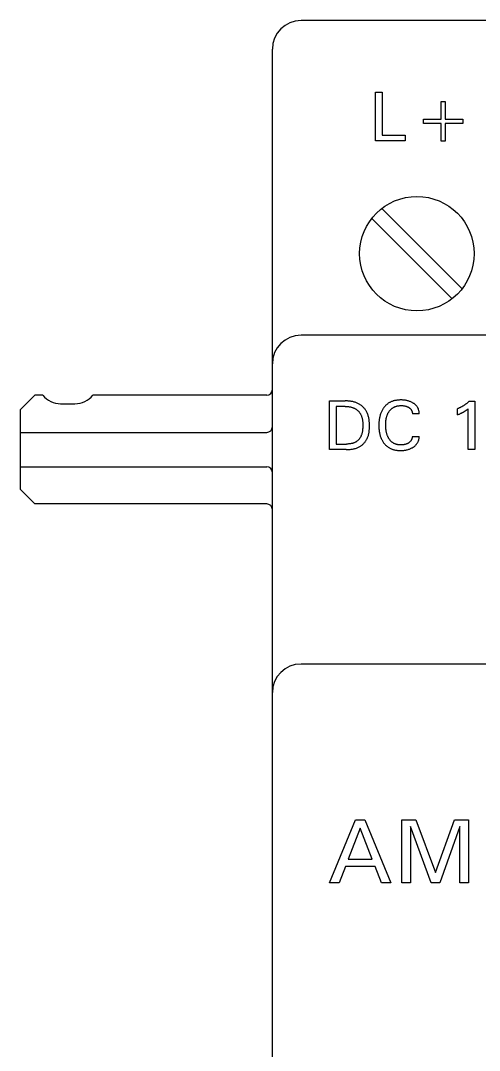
# Model space of a CAD drawing. Extents: x 0 to 420, y 0 to 297.
# Drawn here: x 134.46 to 150.5, y 225.62 to 261.63 of the extents above; entities that cross this region are included whole.
import ezdxf

# ---------------------------------------------------------------- set-up
doc = ezdxf.new("R2010")
doc.units = 0
doc.header["$LTSCALE"] = 23.1
doc.layers.add('10000_FRONT', color=7, linetype='CONTINUOUS')

msp = doc.modelspace()

# ---------------------------------------------------------------- linework, layer by layer
at = {"layer": '10000_FRONT', "color": 7, "linetype": 'CONTINUOUS'}
for p, q in [((177.762, 261.627), (144.262, 261.627)), ((143.262, 172.627), (143.262, 260.627)), ((146.862, 257.427), (146.862, 259.127)), ((146.862, 259.127), (147.095, 259.127)), ((147.095, 259.127), (147.095, 257.62)), ((149.156, 258.179), (149.156, 258.797)), ((149.156, 258.797), (149.301, 258.797)), ((149.301, 258.797), (149.301, 258.179)), ((148.538, 258.034), (148.538, 258.179)), ((148.538, 258.179), (149.156, 258.179)), ((149.156, 258.034), (148.538, 258.034)), ((149.156, 257.416), (149.156, 258.034)), ((149.301, 258.179), (149.919, 258.179)), ((149.301, 258.034), (149.301, 257.416)), ((149.919, 258.034), (149.301, 258.034)), ((149.919, 258.179), (149.919, 258.034)), ((147.095, 257.62), (147.897, 257.62)), ((147.897, 257.62), (147.897, 257.427)), ((147.897, 257.427), (146.862, 257.427)), ((149.301, 257.416), (149.156, 257.416)), ((149.88, 252.263), (147.095, 255.048)), ((146.745, 254.691), (149.529, 251.906)), ((177.762, 250.627), (144.262, 250.627)), ((134.462, 248.027), (134.962, 248.527)), ((135.238, 248.527), (134.962, 248.527)), ((143.062, 248.527), (136.987, 248.527)), ((135.862, 248.227), (136.362, 248.227)), ((145.262, 246.627), (145.262, 248.327)), ((145.262, 248.327), (145.801, 248.327)), ((145.495, 248.134), (145.495, 246.82)), ((145.801, 248.134), (145.495, 248.134)), ((145.828, 248.327), (145.801, 248.327)), ((145.801, 248.134), (145.822, 248.134)), ((145.822, 248.134), (145.842, 248.134)), ((145.855, 248.326), (145.828, 248.327)), ((145.842, 248.134), (145.863, 248.133)), ((145.882, 248.325), (145.855, 248.326)), ((145.863, 248.133), (145.885, 248.131)), ((145.909, 248.324), (145.882, 248.325)), ((145.885, 248.131), (145.906, 248.13)), ((145.906, 248.13), (145.927, 248.127)), ((145.937, 248.322), (145.909, 248.324)), ((145.927, 248.127), (145.948, 248.125)), ((145.964, 248.319), (145.937, 248.322)), ((145.948, 248.125), (145.968, 248.121)), ((145.991, 248.316), (145.964, 248.319)), ((145.968, 248.121), (145.989, 248.117)), ((145.989, 248.117), (146.01, 248.113)), ((146.018, 248.312), (145.991, 248.316)), ((146.01, 248.113), (146.03, 248.108)), ((146.045, 248.307), (146.018, 248.312)), ((146.072, 248.302), (146.045, 248.307)), ((146.099, 248.296), (146.072, 248.302)), ((146.125, 248.289), (146.099, 248.296)), ((146.151, 248.282), (146.125, 248.289)), ((146.177, 248.273), (146.151, 248.282)), ((146.202, 248.264), (146.177, 248.273)), ((146.227, 248.253), (146.202, 248.264)), ((146.252, 248.242), (146.227, 248.253)), ((146.276, 248.23), (146.252, 248.242)), ((146.296, 248.219), (146.276, 248.23)), ((146.315, 248.207), (146.296, 248.219)), ((146.335, 248.194), (146.315, 248.207)), ((146.353, 248.181), (146.335, 248.194)), ((146.372, 248.167), (146.353, 248.181)), ((146.389, 248.152), (146.372, 248.167)), ((146.407, 248.137), (146.389, 248.152)), ((146.424, 248.121), (146.407, 248.137)), ((146.44, 248.105), (146.424, 248.121)), ((147.174, 248.115), (147.161, 248.098)), ((147.188, 248.131), (147.174, 248.115)), ((147.202, 248.147), (147.188, 248.131)), ((147.216, 248.162), (147.202, 248.147)), ((147.232, 248.177), (147.216, 248.162)), ((147.247, 248.192), (147.232, 248.177)), ((147.263, 248.206), (147.247, 248.192)), ((147.28, 248.219), (147.263, 248.206)), ((147.297, 248.232), (147.28, 248.219)), ((147.314, 248.244), (147.297, 248.232)), ((147.332, 248.256), (147.314, 248.244)), ((147.35, 248.267), (147.332, 248.256)), ((147.369, 248.277), (147.35, 248.267)), ((147.388, 248.287), (147.369, 248.277)), ((147.407, 248.296), (147.388, 248.287)), ((147.427, 248.304), (147.407, 248.296)), ((147.447, 248.312), (147.427, 248.304)), ((147.467, 248.319), (147.447, 248.312)), ((147.487, 248.326), (147.467, 248.319)), ((147.508, 248.332), (147.487, 248.326)), ((147.533, 248.338), (147.508, 248.332)), ((147.515, 248.112), (147.528, 248.118)), ((147.528, 248.118), (147.541, 248.123)), ((147.559, 248.344), (147.533, 248.338)), ((147.541, 248.123), (147.554, 248.129)), ((147.554, 248.129), (147.567, 248.134)), ((147.585, 248.348), (147.559, 248.344)), ((147.567, 248.134), (147.581, 248.138)), ((147.581, 248.138), (147.595, 248.142)), ((147.611, 248.352), (147.585, 248.348)), ((147.595, 248.142), (147.611, 248.147)), ((147.637, 248.355), (147.611, 248.352)), ((147.611, 248.147), (147.628, 248.151)), ((147.628, 248.151), (147.646, 248.154)), ((147.664, 248.358), (147.637, 248.355)), ((147.646, 248.154), (147.663, 248.157)), ((147.663, 248.157), (147.68, 248.159)), ((147.69, 248.359), (147.664, 248.358)), ((147.68, 248.159), (147.697, 248.161)), ((147.716, 248.36), (147.69, 248.359)), ((147.697, 248.161), (147.715, 248.163)), ((147.715, 248.163), (147.732, 248.164)), ((147.743, 248.361), (147.716, 248.36)), ((147.732, 248.164), (147.75, 248.164)), ((147.771, 248.36), (147.743, 248.361)), ((147.75, 248.164), (147.767, 248.164)), ((147.767, 248.164), (147.787, 248.164)), ((147.799, 248.36), (147.771, 248.36)), ((147.787, 248.164), (147.806, 248.163)), ((147.826, 248.358), (147.799, 248.36)), ((147.806, 248.163), (147.826, 248.162)), ((147.854, 248.356), (147.826, 248.358)), ((147.826, 248.162), (147.845, 248.16)), ((147.845, 248.16), (147.865, 248.157)), ((147.882, 248.353), (147.854, 248.356)), ((147.865, 248.157), (147.88, 248.155)), ((147.88, 248.155), (147.894, 248.152)), ((147.91, 248.349), (147.882, 248.353)), ((147.894, 248.152), (147.909, 248.148)), ((147.909, 248.148), (147.923, 248.144)), ((147.934, 248.345), (147.91, 248.349)), ((147.923, 248.144), (147.938, 248.14)), ((147.959, 248.34), (147.934, 248.345)), ((147.938, 248.14), (147.952, 248.135)), ((147.952, 248.135), (147.965, 248.13)), ((147.984, 248.334), (147.959, 248.34)), ((147.965, 248.13), (147.978, 248.125)), ((147.978, 248.125), (147.99, 248.119)), ((148.008, 248.328), (147.984, 248.334)), ((147.99, 248.119), (148.003, 248.113)), ((148.003, 248.113), (148.015, 248.106)), ((148.032, 248.321), (148.008, 248.328)), ((148.056, 248.313), (148.032, 248.321)), ((148.078, 248.305), (148.056, 248.313)), ((148.1, 248.296), (148.078, 248.305)), ((148.121, 248.287), (148.1, 248.296)), ((148.142, 248.276), (148.121, 248.287)), ((148.162, 248.265), (148.142, 248.276)), ((148.183, 248.253), (148.162, 248.265)), ((148.199, 248.243), (148.183, 248.253)), ((148.215, 248.232), (148.199, 248.243)), ((148.23, 248.221), (148.215, 248.232)), ((148.245, 248.209), (148.23, 248.221)), ((148.259, 248.196), (148.245, 248.209)), ((148.273, 248.183), (148.259, 248.196)), ((148.287, 248.169), (148.273, 248.183)), ((148.299, 248.154), (148.287, 248.169)), ((148.31, 248.14), (148.299, 248.154)), ((148.321, 248.125), (148.31, 248.14)), ((148.33, 248.11), (148.321, 248.125)), ((149.866, 248.117), (149.852, 248.109)), ((149.88, 248.125), (149.866, 248.117)), ((149.894, 248.132), (149.88, 248.125)), ((149.908, 248.141), (149.894, 248.132)), ((149.922, 248.149), (149.908, 248.141)), ((149.936, 248.157), (149.922, 248.149)), ((149.949, 248.166), (149.936, 248.157)), ((149.963, 248.175), (149.949, 248.166)), ((149.976, 248.184), (149.963, 248.175)), ((149.99, 248.193), (149.976, 248.184)), ((150.003, 248.202), (149.99, 248.193)), ((150.016, 248.212), (150.003, 248.202)), ((150.029, 248.222), (150.016, 248.212)), ((150.042, 248.231), (150.029, 248.222)), ((150.055, 248.242), (150.042, 248.231)), ((150.067, 248.252), (150.055, 248.242)), ((150.08, 248.262), (150.067, 248.252)), ((150.092, 248.273), (150.08, 248.262)), ((150.105, 248.284), (150.092, 248.273)), ((150.117, 248.295), (150.105, 248.284)), ((150.129, 248.306), (150.117, 248.295)), ((150.14, 248.317), (150.129, 248.306)), ((150.14, 248.317), (150.333, 248.317)), ((150.333, 248.317), (150.333, 246.627)), ((134.462, 245.227), (134.462, 248.027)), ((146.03, 248.108), (146.05, 248.102)), ((146.05, 248.102), (146.07, 248.096)), ((146.07, 248.096), (146.09, 248.088)), ((146.09, 248.088), (146.109, 248.08)), ((146.109, 248.08), (146.128, 248.072)), ((146.128, 248.072), (146.147, 248.062)), ((146.147, 248.062), (146.161, 248.054)), ((146.161, 248.054), (146.176, 248.045)), ((146.176, 248.045), (146.19, 248.035)), ((146.19, 248.035), (146.203, 248.026)), ((146.203, 248.026), (146.217, 248.015)), ((146.217, 248.015), (146.23, 248.004)), ((146.23, 248.004), (146.242, 247.993)), ((146.242, 247.993), (146.255, 247.981)), ((146.255, 247.981), (146.267, 247.969)), ((146.267, 247.969), (146.278, 247.957)), ((146.278, 247.957), (146.289, 247.944)), ((146.289, 247.944), (146.3, 247.931)), ((146.3, 247.931), (146.31, 247.917)), ((146.31, 247.917), (146.32, 247.904)), ((146.32, 247.904), (146.329, 247.889)), ((146.329, 247.889), (146.338, 247.875)), ((146.338, 247.875), (146.347, 247.86)), ((146.347, 247.86), (146.354, 247.846)), ((146.354, 247.846), (146.364, 247.826)), ((146.364, 247.826), (146.372, 247.806)), ((146.372, 247.806), (146.38, 247.786)), ((146.38, 247.786), (146.387, 247.765)), ((146.387, 247.765), (146.393, 247.745)), ((146.456, 248.088), (146.44, 248.105)), ((146.471, 248.071), (146.456, 248.088)), ((146.486, 248.053), (146.471, 248.071)), ((146.5, 248.035), (146.486, 248.053)), ((146.514, 248.016), (146.5, 248.035)), ((146.526, 247.997), (146.514, 248.016)), ((146.539, 247.978), (146.526, 247.997)), ((146.55, 247.958), (146.539, 247.978)), ((146.561, 247.938), (146.55, 247.958)), ((146.574, 247.912), (146.561, 247.938)), ((146.586, 247.885), (146.574, 247.912)), ((146.596, 247.858), (146.586, 247.885)), ((146.606, 247.831), (146.596, 247.858)), ((146.614, 247.803), (146.606, 247.831)), ((146.622, 247.775), (146.614, 247.803)), ((146.629, 247.747), (146.622, 247.775)), ((147.013, 247.768), (147.007, 247.741)), ((147.019, 247.795), (147.013, 247.768)), ((147.026, 247.821), (147.019, 247.795)), ((147.034, 247.847), (147.026, 247.821)), ((147.043, 247.873), (147.034, 247.847)), ((147.052, 247.899), (147.043, 247.873)), ((147.062, 247.924), (147.052, 247.899)), ((147.072, 247.947), (147.062, 247.924)), ((147.082, 247.97), (147.072, 247.947)), ((147.094, 247.992), (147.082, 247.97)), ((147.106, 248.014), (147.094, 247.992)), ((147.118, 248.036), (147.106, 248.014)), ((147.132, 248.057), (147.118, 248.036)), ((147.146, 248.078), (147.132, 248.057)), ((147.161, 248.098), (147.146, 248.078)), ((147.246, 247.739), (147.251, 247.758)), ((147.251, 247.758), (147.257, 247.778)), ((147.257, 247.778), (147.262, 247.797)), ((147.262, 247.797), (147.269, 247.816)), ((147.269, 247.816), (147.276, 247.835)), ((147.276, 247.835), (147.282, 247.85)), ((147.282, 247.85), (147.288, 247.865)), ((147.288, 247.865), (147.295, 247.88)), ((147.295, 247.88), (147.302, 247.895)), ((147.302, 247.895), (147.31, 247.909)), ((147.31, 247.909), (147.318, 247.923)), ((147.318, 247.923), (147.326, 247.937)), ((147.326, 247.937), (147.335, 247.951)), ((147.335, 247.951), (147.344, 247.964)), ((147.344, 247.964), (147.352, 247.976)), ((147.352, 247.976), (147.361, 247.987)), ((147.361, 247.987), (147.37, 247.998)), ((147.37, 247.998), (147.38, 248.009)), ((147.38, 248.009), (147.389, 248.019)), ((147.389, 248.019), (147.399, 248.03)), ((147.399, 248.03), (147.41, 248.039)), ((147.41, 248.039), (147.42, 248.049)), ((147.42, 248.049), (147.431, 248.058)), ((147.431, 248.058), (147.442, 248.067)), ((147.442, 248.067), (147.454, 248.075)), ((147.454, 248.075), (147.465, 248.083)), ((147.465, 248.083), (147.477, 248.091)), ((147.477, 248.091), (147.49, 248.098)), ((147.49, 248.098), (147.502, 248.105)), ((147.502, 248.105), (147.515, 248.112)), ((148.015, 248.106), (148.027, 248.099)), ((148.027, 248.099), (148.037, 248.093)), ((148.037, 248.093), (148.046, 248.087)), ((148.046, 248.087), (148.056, 248.08)), ((148.056, 248.08), (148.065, 248.072)), ((148.065, 248.072), (148.073, 248.065)), ((148.073, 248.065), (148.082, 248.057)), ((148.082, 248.057), (148.09, 248.049)), ((148.09, 248.049), (148.097, 248.04)), ((148.097, 248.04), (148.104, 248.032)), ((148.104, 248.032), (148.11, 248.023)), ((148.11, 248.023), (148.116, 248.014)), ((148.116, 248.014), (148.122, 248.005)), ((148.122, 248.005), (148.127, 247.996)), ((148.127, 247.996), (148.132, 247.986)), ((148.132, 247.986), (148.136, 247.976)), ((148.136, 247.976), (148.14, 247.966)), ((148.14, 247.966), (148.143, 247.956)), ((148.143, 247.956), (148.146, 247.947)), ((148.146, 247.947), (148.148, 247.937)), ((148.148, 247.937), (148.15, 247.927)), ((148.15, 247.927), (148.152, 247.917)), ((148.152, 247.917), (148.153, 247.907)), ((148.153, 247.907), (148.153, 247.897)), ((148.153, 247.897), (148.154, 247.886)), ((148.154, 247.886), (148.154, 247.876)), ((148.392, 247.876), (148.154, 247.876)), ((148.34, 248.095), (148.33, 248.11)), ((148.348, 248.079), (148.34, 248.095)), ((148.356, 248.062), (148.348, 248.079)), ((148.363, 248.046), (148.356, 248.062)), ((148.369, 248.029), (148.363, 248.046)), ((148.374, 248.012), (148.369, 248.029)), ((148.379, 247.996), (148.374, 248.012)), ((148.383, 247.979), (148.379, 247.996)), ((148.386, 247.962), (148.383, 247.979)), ((148.389, 247.945), (148.386, 247.962)), ((148.391, 247.928), (148.389, 247.945)), ((148.392, 247.911), (148.391, 247.928)), ((148.392, 247.893), (148.392, 247.911)), ((148.392, 247.876), (148.392, 247.893)), ((149.748, 248.062), (149.733, 248.056)), ((149.733, 247.844), (149.733, 248.056)), ((149.733, 247.844), (149.754, 247.852)), ((149.763, 248.068), (149.748, 248.062)), ((149.754, 247.852), (149.775, 247.861)), ((149.778, 248.074), (149.763, 248.068)), ((149.775, 247.861), (149.796, 247.869)), ((149.793, 248.081), (149.778, 248.074)), ((149.808, 248.088), (149.793, 248.081)), ((149.796, 247.869), (149.817, 247.878)), ((149.823, 248.095), (149.808, 248.088)), ((149.817, 247.878), (149.838, 247.888)), ((149.837, 248.102), (149.823, 248.095)), ((149.852, 248.109), (149.837, 248.102)), ((149.838, 247.888), (149.853, 247.895)), ((149.853, 247.895), (149.868, 247.902)), ((149.868, 247.902), (149.883, 247.909)), ((149.883, 247.909), (149.898, 247.917)), ((149.898, 247.917), (149.913, 247.924)), ((149.913, 247.924), (149.928, 247.932)), ((149.928, 247.932), (149.94, 247.939)), ((149.94, 247.939), (149.953, 247.947)), ((149.953, 247.947), (149.966, 247.954)), ((149.966, 247.954), (149.978, 247.962)), ((149.978, 247.962), (149.991, 247.97)), ((149.991, 247.97), (150.003, 247.978)), ((150.003, 247.978), (150.014, 247.985)), ((150.014, 247.985), (150.024, 247.992)), ((150.024, 247.992), (150.035, 248)), ((150.035, 248), (150.046, 248.008)), ((150.046, 248.008), (150.058, 248.017)), ((150.058, 248.017), (150.069, 248.025)), ((150.069, 248.025), (150.087, 248.04)), ((150.087, 248.04), (150.105, 248.055)), ((150.105, 246.627), (150.105, 248.055)), ((146.393, 247.745), (146.399, 247.724)), ((146.399, 247.724), (146.404, 247.702)), ((146.404, 247.702), (146.408, 247.681)), ((146.408, 247.681), (146.412, 247.66)), ((146.412, 247.66), (146.415, 247.638)), ((146.415, 247.638), (146.417, 247.616)), ((146.417, 247.616), (146.419, 247.594)), ((146.419, 247.594), (146.421, 247.572)), ((146.421, 247.399), (146.42, 247.371)), ((146.421, 247.572), (146.422, 247.55)), ((146.423, 247.428), (146.421, 247.399)), ((146.422, 247.55), (146.423, 247.529)), ((146.423, 247.529), (146.423, 247.507)), ((146.423, 247.507), (146.424, 247.485)), ((146.424, 247.485), (146.423, 247.456)), ((146.423, 247.456), (146.423, 247.428)), ((146.635, 247.718), (146.629, 247.747)), ((146.64, 247.689), (146.635, 247.718)), ((146.644, 247.66), (146.64, 247.689)), ((146.648, 247.631), (146.644, 247.66)), ((146.65, 247.601), (146.648, 247.631)), ((146.653, 247.572), (146.65, 247.601)), ((146.654, 247.542), (146.653, 247.572)), ((146.655, 247.512), (146.654, 247.542)), ((146.654, 247.368), (146.655, 247.396)), ((146.656, 247.482), (146.655, 247.512)), ((146.655, 247.396), (146.656, 247.424)), ((146.656, 247.452), (146.656, 247.482)), ((146.656, 247.424), (146.656, 247.452)), ((146.984, 247.531), (146.983, 247.5)), ((146.983, 247.5), (146.983, 247.469)), ((146.983, 247.469), (146.983, 247.439)), ((146.983, 247.439), (146.984, 247.408)), ((146.985, 247.562), (146.984, 247.531)), ((146.984, 247.408), (146.985, 247.377)), ((146.987, 247.592), (146.985, 247.562)), ((146.99, 247.623), (146.987, 247.592)), ((146.993, 247.654), (146.99, 247.623)), ((146.998, 247.684), (146.993, 247.654)), ((147.002, 247.715), (146.998, 247.684)), ((147.007, 247.741), (147.002, 247.715)), ((147.221, 247.497), (147.222, 247.526)), ((147.221, 247.47), (147.221, 247.497)), ((147.222, 247.443), (147.221, 247.47)), ((147.222, 247.556), (147.224, 247.585)), ((147.222, 247.526), (147.222, 247.556)), ((147.223, 247.416), (147.222, 247.443)), ((147.225, 247.389), (147.223, 247.416)), ((147.224, 247.585), (147.227, 247.614)), ((147.227, 247.614), (147.23, 247.643)), ((147.23, 247.643), (147.235, 247.679)), ((147.235, 247.679), (147.238, 247.699)), ((147.238, 247.699), (147.242, 247.719)), ((147.242, 247.719), (147.246, 247.739)), ((134.462, 247.227), (143.062, 247.227)), ((146.332, 247.045), (146.322, 247.03)), ((146.34, 247.06), (146.332, 247.045)), ((146.348, 247.076), (146.34, 247.06)), ((146.356, 247.092), (146.348, 247.076)), ((146.363, 247.108), (146.356, 247.092)), ((146.369, 247.125), (146.363, 247.108)), ((146.377, 247.147), (146.369, 247.125)), ((146.385, 247.17), (146.377, 247.147)), ((146.391, 247.193), (146.385, 247.17)), ((146.397, 247.216), (146.391, 247.193)), ((146.402, 247.24), (146.397, 247.216)), ((146.406, 247.263), (146.402, 247.24)), ((146.41, 247.286), (146.406, 247.263)), ((146.414, 247.315), (146.41, 247.286)), ((146.417, 247.343), (146.414, 247.315)), ((146.42, 247.371), (146.417, 247.343)), ((146.578, 247.018), (146.589, 247.044)), ((146.589, 247.044), (146.599, 247.069)), ((146.599, 247.069), (146.608, 247.095)), ((146.608, 247.095), (146.617, 247.121)), ((146.617, 247.121), (146.624, 247.148)), ((146.624, 247.148), (146.63, 247.174)), ((146.63, 247.174), (146.636, 247.201)), ((146.636, 247.201), (146.64, 247.229)), ((146.64, 247.229), (146.644, 247.256)), ((146.644, 247.256), (146.648, 247.284)), ((146.648, 247.284), (146.65, 247.312)), ((146.65, 247.312), (146.653, 247.34)), ((146.653, 247.34), (146.654, 247.368)), ((146.985, 247.377), (146.987, 247.347)), ((146.987, 247.347), (146.99, 247.316)), ((146.99, 247.316), (146.993, 247.286)), ((146.993, 247.286), (146.998, 247.256)), ((146.998, 247.256), (147.003, 247.225)), ((147.003, 247.225), (147.008, 247.199)), ((147.008, 247.199), (147.013, 247.172)), ((147.013, 247.172), (147.02, 247.146)), ((147.02, 247.146), (147.027, 247.12)), ((147.027, 247.12), (147.034, 247.094)), ((147.034, 247.094), (147.043, 247.068)), ((147.043, 247.068), (147.052, 247.043)), ((147.052, 247.043), (147.062, 247.018)), ((147.227, 247.362), (147.225, 247.389)), ((147.23, 247.335), (147.227, 247.362)), ((147.234, 247.309), (147.23, 247.335)), ((147.237, 247.285), (147.234, 247.309)), ((147.242, 247.262), (147.237, 247.285)), ((147.246, 247.238), (147.242, 247.262)), ((147.252, 247.215), (147.246, 247.238)), ((147.258, 247.192), (147.252, 247.215)), ((147.264, 247.169), (147.258, 247.192)), ((147.271, 247.147), (147.264, 247.169)), ((147.278, 247.129), (147.271, 247.147)), ((147.284, 247.112), (147.278, 247.129)), ((147.291, 247.094), (147.284, 247.112)), ((147.299, 247.077), (147.291, 247.094)), ((147.307, 247.06), (147.299, 247.077)), ((147.316, 247.044), (147.307, 247.06)), ((147.325, 247.027), (147.316, 247.044)), ((148.147, 247.038), (148.144, 247.025)), ((148.15, 247.051), (148.147, 247.038)), ((148.152, 247.064), (148.15, 247.051)), ((148.154, 247.078), (148.152, 247.064)), ((148.154, 247.078), (148.392, 247.078)), ((148.389, 247.027), (148.391, 247.044)), ((148.391, 247.044), (148.392, 247.061)), ((148.392, 247.061), (148.392, 247.078)), ((145.495, 246.82), (145.848, 246.82)), ((145.872, 246.82), (145.848, 246.82)), ((145.896, 246.821), (145.872, 246.82)), ((145.92, 246.822), (145.896, 246.821)), ((145.944, 246.824), (145.92, 246.822)), ((145.967, 246.827), (145.944, 246.824)), ((145.991, 246.83), (145.967, 246.827)), ((146.015, 246.835), (145.991, 246.83)), ((146.038, 246.84), (146.015, 246.835)), ((146.056, 246.844), (146.038, 246.84)), ((146.074, 246.849), (146.056, 246.844)), ((146.091, 246.855), (146.074, 246.849)), ((146.108, 246.861), (146.091, 246.855)), ((146.125, 246.867), (146.108, 246.861)), ((146.142, 246.875), (146.125, 246.867)), ((146.158, 246.882), (146.142, 246.875)), ((146.174, 246.891), (146.158, 246.882)), ((146.171, 246.667), (146.197, 246.676)), ((146.19, 246.9), (146.174, 246.891)), ((146.204, 246.909), (146.19, 246.9)), ((146.197, 246.676), (146.222, 246.685)), ((146.218, 246.919), (146.204, 246.909)), ((146.231, 246.929), (146.218, 246.919)), ((146.222, 246.685), (146.247, 246.695)), ((146.244, 246.94), (146.231, 246.929)), ((146.257, 246.951), (146.244, 246.94)), ((146.247, 246.695), (146.272, 246.706)), ((146.269, 246.963), (146.257, 246.951)), ((146.28, 246.975), (146.269, 246.963)), ((146.272, 246.706), (146.296, 246.719)), ((146.291, 246.987), (146.28, 246.975)), ((146.302, 247), (146.291, 246.987)), ((146.296, 246.719), (146.316, 246.73)), ((146.312, 247.015), (146.302, 247)), ((146.322, 247.03), (146.312, 247.015)), ((146.316, 246.73), (146.336, 246.742)), ((146.336, 246.742), (146.355, 246.755)), ((146.355, 246.755), (146.374, 246.768)), ((146.374, 246.768), (146.392, 246.782)), ((146.392, 246.782), (146.41, 246.797)), ((146.41, 246.797), (146.427, 246.812)), ((146.427, 246.812), (146.444, 246.828)), ((146.444, 246.828), (146.46, 246.845)), ((146.46, 246.845), (146.475, 246.862)), ((146.475, 246.862), (146.49, 246.879)), ((146.49, 246.879), (146.505, 246.897)), ((146.505, 246.897), (146.518, 246.916)), ((146.518, 246.916), (146.531, 246.935)), ((146.531, 246.935), (146.544, 246.954)), ((146.544, 246.954), (146.555, 246.974)), ((146.555, 246.974), (146.566, 246.994)), ((146.566, 246.994), (146.578, 247.018)), ((147.062, 247.018), (147.072, 246.995)), ((147.072, 246.995), (147.083, 246.973)), ((147.083, 246.973), (147.094, 246.95)), ((147.094, 246.95), (147.107, 246.929)), ((147.107, 246.929), (147.119, 246.907)), ((147.119, 246.907), (147.133, 246.886)), ((147.133, 246.886), (147.147, 246.866)), ((147.147, 246.866), (147.162, 246.846)), ((147.162, 246.846), (147.175, 246.83)), ((147.175, 246.83), (147.189, 246.814)), ((147.189, 246.814), (147.203, 246.799)), ((147.203, 246.799), (147.218, 246.784)), ((147.218, 246.784), (147.233, 246.77)), ((147.233, 246.77), (147.248, 246.756)), ((147.248, 246.756), (147.264, 246.742)), ((147.264, 246.742), (147.28, 246.73)), ((147.28, 246.73), (147.297, 246.717)), ((147.297, 246.717), (147.314, 246.706)), ((147.314, 246.706), (147.332, 246.694)), ((147.334, 247.011), (147.325, 247.027)), ((147.332, 246.694), (147.351, 246.684)), ((147.343, 246.997), (147.334, 247.011)), ((147.353, 246.984), (147.343, 246.997)), ((147.351, 246.684), (147.369, 246.674)), ((147.362, 246.97), (147.353, 246.984)), ((147.373, 246.957), (147.362, 246.97)), ((147.369, 246.674), (147.388, 246.665)), ((147.383, 246.944), (147.373, 246.957)), ((147.394, 246.932), (147.383, 246.944)), ((147.406, 246.92), (147.394, 246.932)), ((147.417, 246.908), (147.406, 246.92)), ((147.43, 246.897), (147.417, 246.908)), ((147.442, 246.887), (147.43, 246.897)), ((147.455, 246.877), (147.442, 246.887)), ((147.468, 246.868), (147.455, 246.877)), ((147.481, 246.859), (147.468, 246.868)), ((147.495, 246.851), (147.481, 246.859)), ((147.509, 246.843), (147.495, 246.851)), ((147.523, 246.836), (147.509, 246.843)), ((147.538, 246.829), (147.523, 246.836)), ((147.553, 246.823), (147.538, 246.829)), ((147.568, 246.817), (147.553, 246.823)), ((147.583, 246.812), (147.568, 246.817)), ((147.6, 246.807), (147.583, 246.812)), ((147.617, 246.803), (147.6, 246.807)), ((147.634, 246.799), (147.617, 246.803)), ((147.651, 246.796), (147.634, 246.799)), ((147.668, 246.793), (147.651, 246.796)), ((147.686, 246.791), (147.668, 246.793)), ((147.703, 246.789), (147.686, 246.791)), ((147.721, 246.788), (147.703, 246.789)), ((147.739, 246.787), (147.721, 246.788)), ((147.756, 246.787), (147.739, 246.787)), ((147.776, 246.787), (147.756, 246.787)), ((147.795, 246.788), (147.776, 246.787)), ((147.815, 246.79), (147.795, 246.788)), ((147.835, 246.792), (147.815, 246.79)), ((147.854, 246.795), (147.835, 246.792)), ((147.872, 246.798), (147.854, 246.795)), ((147.889, 246.802), (147.872, 246.798)), ((147.907, 246.806), (147.889, 246.802)), ((147.924, 246.811), (147.907, 246.806)), ((147.941, 246.817), (147.924, 246.811)), ((147.954, 246.822), (147.941, 246.817)), ((147.967, 246.828), (147.954, 246.822)), ((147.98, 246.834), (147.967, 246.828)), ((147.992, 246.84), (147.98, 246.834)), ((148.004, 246.847), (147.992, 246.84)), ((148.016, 246.855), (148.004, 246.847)), ((148.027, 246.862), (148.016, 246.855)), ((148.038, 246.869), (148.027, 246.862)), ((148.048, 246.877), (148.038, 246.869)), ((148.057, 246.886), (148.048, 246.877)), ((148.067, 246.894), (148.057, 246.886)), ((148.076, 246.904), (148.067, 246.894)), ((148.085, 246.913), (148.076, 246.904)), ((148.093, 246.923), (148.085, 246.913)), ((148.1, 246.933), (148.093, 246.923)), ((148.107, 246.943), (148.1, 246.933)), ((148.114, 246.954), (148.107, 246.943)), ((148.12, 246.965), (148.114, 246.954)), ((148.115, 246.671), (148.136, 246.682)), ((148.125, 246.976), (148.12, 246.965)), ((148.13, 246.987), (148.125, 246.976)), ((148.135, 247), (148.13, 246.987)), ((148.14, 247.013), (148.135, 247)), ((148.136, 246.682), (148.156, 246.693)), ((148.144, 247.025), (148.14, 247.013)), ((148.156, 246.693), (148.177, 246.705)), ((148.177, 246.705), (148.193, 246.716)), ((148.193, 246.716), (148.208, 246.727)), ((148.208, 246.727), (148.224, 246.739)), ((148.224, 246.739), (148.239, 246.751)), ((148.239, 246.751), (148.253, 246.763)), ((148.253, 246.763), (148.267, 246.777)), ((148.267, 246.777), (148.28, 246.791)), ((148.28, 246.791), (148.293, 246.805)), ((148.293, 246.805), (148.304, 246.819)), ((148.304, 246.819), (148.315, 246.834)), ((148.315, 246.834), (148.325, 246.849)), ((148.325, 246.849), (148.334, 246.864)), ((148.334, 246.864), (148.343, 246.88)), ((148.343, 246.88), (148.351, 246.896)), ((148.351, 246.896), (148.358, 246.912)), ((148.358, 246.912), (148.365, 246.929)), ((148.365, 246.929), (148.371, 246.945)), ((148.371, 246.945), (148.376, 246.961)), ((148.376, 246.961), (148.38, 246.977)), ((148.38, 246.977), (148.384, 246.994)), ((148.384, 246.994), (148.387, 247.011)), ((148.387, 247.011), (148.389, 247.027)), ((145.846, 246.627), (145.262, 246.627)), ((145.846, 246.627), (145.874, 246.627)), ((145.874, 246.627), (145.901, 246.628)), ((145.901, 246.628), (145.928, 246.629)), ((145.928, 246.629), (145.955, 246.631)), ((145.955, 246.631), (145.983, 246.633)), ((145.983, 246.633), (146.01, 246.636)), ((146.01, 246.636), (146.037, 246.639)), ((146.037, 246.639), (146.064, 246.643)), ((146.064, 246.643), (146.091, 246.648)), ((146.091, 246.648), (146.118, 246.654)), ((146.118, 246.654), (146.144, 246.66)), ((146.144, 246.66), (146.171, 246.667)), ((147.388, 246.665), (147.408, 246.656)), ((147.408, 246.656), (147.427, 246.648)), ((147.427, 246.648), (147.447, 246.64)), ((147.447, 246.64), (147.467, 246.633)), ((147.467, 246.633), (147.488, 246.627)), ((147.488, 246.627), (147.508, 246.621)), ((147.508, 246.621), (147.534, 246.615)), ((147.534, 246.615), (147.559, 246.61)), ((147.559, 246.61), (147.585, 246.605)), ((147.585, 246.605), (147.611, 246.601)), ((147.611, 246.601), (147.638, 246.598)), ((147.638, 246.598), (147.664, 246.596)), ((147.664, 246.596), (147.69, 246.594)), ((147.69, 246.594), (147.716, 246.594)), ((147.716, 246.594), (147.743, 246.593)), ((147.743, 246.593), (147.77, 246.594)), ((147.77, 246.594), (147.797, 246.595)), ((147.797, 246.595), (147.824, 246.596)), ((147.824, 246.596), (147.851, 246.599)), ((147.851, 246.599), (147.878, 246.602)), ((147.878, 246.602), (147.905, 246.606)), ((147.905, 246.606), (147.93, 246.61)), ((147.93, 246.61), (147.954, 246.615)), ((147.954, 246.615), (147.978, 246.621)), ((147.978, 246.621), (148.002, 246.628)), ((148.002, 246.628), (148.026, 246.635)), ((148.026, 246.635), (148.05, 246.643)), ((148.05, 246.643), (148.072, 246.652)), ((148.072, 246.652), (148.093, 246.661)), ((148.093, 246.661), (148.115, 246.671)), ((150.333, 246.627), (150.105, 246.627)), ((134.462, 246.027), (143.062, 246.027)), ((134.462, 245.227), (134.962, 244.727)), ((143.062, 244.727), (134.962, 244.727)), ((177.762, 239.127), (144.262, 239.127)), ((145.262, 231.477), (146.165, 233.677)), ((146.332, 233.393), (145.911, 232.3)), ((146.165, 233.677), (146.495, 233.677)), ((146.754, 232.3), (146.332, 233.393)), ((146.495, 233.677), (147.398, 231.477)), ((147.783, 231.477), (147.783, 233.677)), ((147.783, 233.677), (148.271, 233.677)), ((148.084, 233.446), (148.084, 231.477)), ((148.809, 231.477), (148.084, 233.446)), ((148.271, 233.677), (148.962, 231.836)), ((148.962, 231.836), (149.631, 233.677)), ((149.818, 233.449), (149.112, 231.477)), ((149.631, 233.677), (150.119, 233.677)), ((149.818, 231.477), (149.818, 233.449)), ((150.119, 233.677), (150.119, 231.477)), ((145.911, 232.3), (146.754, 232.3)), ((145.814, 232.051), (145.596, 231.477)), ((146.849, 232.051), (145.814, 232.051)), ((147.071, 231.477), (146.849, 232.051)), ((145.596, 231.477), (145.262, 231.477)), ((147.398, 231.477), (147.071, 231.477)), ((148.084, 231.477), (147.783, 231.477)), ((149.112, 231.477), (148.809, 231.477)), ((150.119, 231.477), (149.818, 231.477))]:
    msp.add_line(p, q, dxfattribs=at)
msp.add_circle((148.312, 253.477), 2, dxfattribs=at)
for centre, radius, start, end in [((144.262, 260.627), 1, 90, 180), ((144.262, 249.627), 1, 90, 180), ((135.862, 249.027), 0.8, 218.6822, 270), ((136.362, 249.027), 0.8, 270, 321.3178), ((143.062, 248.727), 0.2, 270, 360), ((143.062, 247.427), 0.2, 270, 360), ((143.062, 245.827), 0.2, 0, 90), ((143.062, 244.527), 0.2, 0, 90), ((144.262, 238.127), 1, 90, 180)]:
    msp.add_arc(centre, radius, start, end, dxfattribs=at)

doc.saveas('drawing.dxf')
